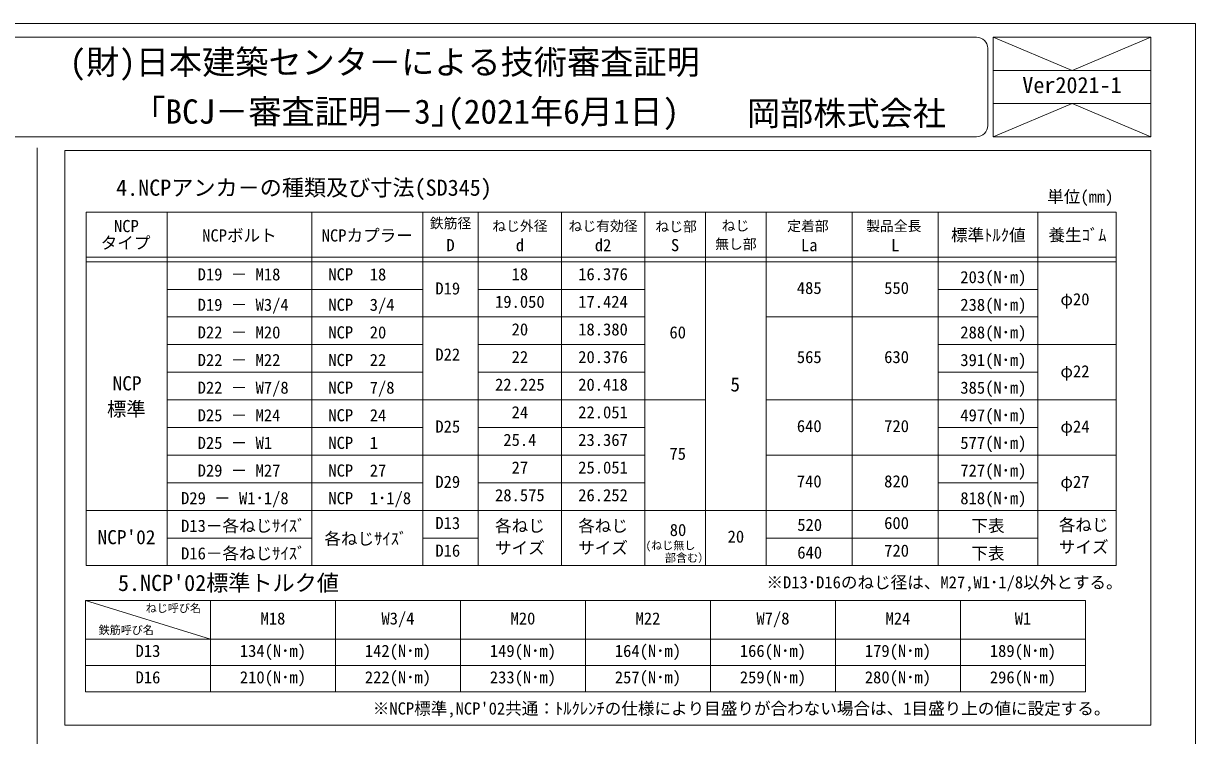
# Model space of a CAD drawing. Units: millimetres on the paper. Extents: x -269 to 150, y -163 to 142.
# Drawn here: x -61.9 to 150.1, y 12.7 to 141.5 of the extents above; entities that cross this region are included whole.
import ezdxf
from ezdxf.enums import TextEntityAlignment as Align

# ---------------------------------------------------------------- set-up
doc = ezdxf.new("R2010")
doc.units = ezdxf.units.MM
doc.layers.add('0-0_シート1', color=7, linetype='Continuous', lineweight=13)
doc.styles.add('ＭＳ ゴシック', font='')
doc.styles.get('ＭＳ ゴシック').set_extended_font_data('MS Gothic')

msp = doc.modelspace()

# ---------------------------------------------------------------- linework, layer by layer
at = {"layer": '0-0_シート1'}
for p, q in [((-226.376, 139.043), (110.524, 139.043)), ((113.524, 139.043), (142.061, 139.043)), ((113.524, 139.043), (127.792, 133.043)), ((142.061, 139.043), (127.792, 133.043)), ((142.061, 121.043), (142.061, 139.043)), ((112.524, 137.043), (112.524, 123.043)), ((113.524, 133.043), (142.061, 133.043)), ((113.524, 127.043), (142.061, 127.043)), ((127.792, 127.043), (113.524, 121.043)), ((127.792, 127.043), (142.061, 121.043)), ((-226.376, 121.043), (110.524, 121.043)), ((-59.375, 119.043), (-59.375, -137.727)), ((-54.376, 14.552), (-54.376, 118.543)), ((-54.376, 118.543), (142.061, 118.543)), ((142.061, 118.543), (142.061, 14.552)), ((-50.513, 107.415), (135.784, 107.415)), ((-50.513, 107.415), (-50.513, 43.415)), ((-35.86, 107.415), (-35.86, 43.415)), ((-9.73, 107.415), (-9.73, 43.415)), ((10.357, 107.415), (10.357, 43.415)), ((20.4, 107.415), (20.4, 43.415)), ((35.444, 107.415), (35.444, 43.415)), ((50.487, 107.415), (50.487, 43.415)), ((61.487, 107.415), (61.487, 43.415)), ((72.487, 107.415), (72.487, 43.415)), ((88.031, 107.415), (88.031, 43.415)), ((103.574, 107.415), (103.574, 43.415)), ((121.578, 107.415), (121.578, 43.415)), ((135.784, 107.415), (135.784, 43.415)), ((-50.513, 99.215), (135.784, 99.215)), ((-50.513, 98.415), (135.784, 98.415)), ((-35.86, 93.415), (10.357, 93.415)), ((20.4, 93.415), (50.487, 93.415)), ((103.574, 93.415), (121.578, 93.415)), ((-35.86, 88.415), (50.487, 88.415)), ((72.487, 88.415), (121.578, 88.415)), ((-35.86, 83.415), (10.357, 83.415)), ((20.4, 83.415), (50.487, 83.415)), ((103.574, 83.415), (135.784, 83.415)), ((-35.86, 78.415), (10.357, 78.415)), ((20.4, 78.415), (50.487, 78.415)), ((103.574, 78.415), (121.578, 78.415)), ((-35.86, 73.415), (61.487, 73.415)), ((72.487, 73.415), (135.784, 73.415)), ((-35.86, 68.415), (10.357, 68.415)), ((20.4, 68.415), (50.487, 68.415)), ((103.574, 68.415), (121.578, 68.415)), ((-35.86, 63.415), (50.487, 63.415)), ((72.487, 63.415), (135.784, 63.415)), ((-35.86, 58.415), (10.357, 58.415)), ((20.4, 58.415), (50.487, 58.415)), ((103.574, 58.415), (121.578, 58.415)), ((-50.513, 53.415), (135.784, 53.415)), ((-35.86, 48.415), (-9.73, 48.415)), ((10.357, 48.415), (20.4, 48.415)), ((72.487, 48.415), (121.578, 48.415)), ((-50.513, 43.415), (135.784, 43.415)), ((-50.65, 37.078), (130.219, 37.078)), ((-50.65, 37.078), (-28.042, 30.122)), ((-50.65, 37.078), (-50.65, 20.556)), ((-28.042, 37.078), (-28.042, 20.556)), ((-5.433, 37.078), (-5.433, 20.556)), ((17.176, 37.078), (17.176, 20.556)), ((39.784, 37.078), (39.784, 20.556)), ((62.393, 37.078), (62.393, 20.556)), ((85.002, 37.078), (85.002, 20.556)), ((107.61, 37.078), (107.61, 20.556)), ((130.219, 37.078), (130.219, 20.556)), ((-50.65, 30.122), (130.219, 30.122)), ((-50.65, 25.339), (130.219, 25.339)), ((-50.65, 20.556), (130.219, 20.556)), ((142.061, 14.552), (-54.376, 14.552))]:
    msp.add_line(p, q, dxfattribs=at)
msp.add_lwpolyline([(150.125, 141.543), (150.125, -163.457), (-268.876, -163.457), (-268.876, 141.543)], close=True, dxfattribs=at)
msp.add_lwpolyline([(113.524, 139.043), (113.524, 121.043), (142.061, 121.043)], dxfattribs=at)
for centre, start, end in [((110.524, 137.043), 0, 89.99998), ((110.524, 123.043), 269.99998, 0)]:
    msp.add_arc(centre, 2, start, end, dxfattribs=at)

# ---------------------------------------------------------------- texts
at = {"layer": '0-0_シート1', "style": 'ＭＳ ゴシック'}
for s, height, p in [('(財)日本建築センタ－による技術審査証明', 4.399, (-53.549, 131.027)), ('Ver2021-1', 2.933, (118.792, 128.043)), ('｢BCJ－審査証明－3｣(2021年6月1日)', 4.399, (-39.174, 122.077)), ('岡部株式会社', 4.399, (68.976, 121.749)), ('4.NCPアンカ－の種類及び寸法(SD345)', 2.933, (-45.115, 109.472)), ('単位(mm)', 2.199, (123.295, 108.429)), ('NCP', 2.199, (-45.495, 103.112)), ('鉄筋径', 1.833, (11.629, 103.915)), ('ねじ外径', 1.833, (22.922, 103.415)), ('ねじ有効径', 1.833, (36.716, 103.415)), ('ねじ', 1.833, (64.416, 103.488)), ('定着部', 1.833, (76.259, 103.415)), ('製品全長', 1.833, (90.553, 103.415)), ('NCPボルト', 2.199, (-29.545, 101.415)), ('NCPカプラー', 2.199, (-7.936, 101.415)), ('ねじ部', 1.833, (52.419, 103.335)), ('標準ﾄﾙｸ値', 2.199, (105.888, 101.483)), ('養生ｺﾞﾑ', 2.199, (123.525, 101.493)), ('タイプ', 2.199, (-47.899, 100.069)), ('D', 2.199, (14.629, 99.665)), ('d', 2.199, (27.172, 99.665)), ('d2', 2.199, (41.466, 99.665)), ('S', 2.199, (55.237, 99.665)), ('無し部', 1.833, (63.236, 100.158)), ('La', 2.199, (78.759, 99.665)), ('L', 2.199, (95.053, 99.665)), (' \u3000D19 － M18', 2.199, (-34.86, 94.372)), ('NCP\u300018', 2.199, (-6.73, 94.372)), ('18', 2.199, (26.422, 94.415)), ('16.376', 2.199, (38.466, 94.415)), ('203(N･m)', 2.199, (107.576, 93.872)), ('D19', 2.199, (12.629, 91.828)), ('485', 2.199, (78.009, 91.915)), ('550', 2.199, (93.803, 91.915)), (' \u3000D19 － W3/4', 2.199, (-34.86, 88.872)), ('NCP\u30003/4', 2.199, (-6.73, 88.872)), ('19.050', 2.199, (23.422, 89.415)), ('17.424', 2.199, (38.466, 89.415)), ('238(N･m)', 2.199, (107.576, 88.872)), ('φ20', 2.199, (125.681, 89.872)), ('20', 2.199, (26.422, 84.415)), ('18.380', 2.199, (38.466, 84.415)), ('288(N･m)', 2.199, (107.576, 83.872)), (' \u3000D22 － M20', 2.199, (-34.86, 83.872)), ('NCP\u300020', 2.199, (-6.73, 83.872)), ('60', 2.199, (54.966, 83.872)), ('D22', 2.199, (12.629, 79.872)), (' \u3000D22 － M22', 2.199, (-34.86, 78.872)), ('NCP\u300022', 2.199, (-6.73, 78.872)), ('22', 2.199, (26.422, 79.415)), ('20.376', 2.199, (38.466, 79.415)), ('565', 2.199, (78.009, 79.415)), ('630', 2.199, (93.803, 79.415)), ('391(N･m)', 2.199, (107.576, 78.872)), ('φ22', 2.199, (125.681, 76.828)), ('NCP', 2.566, (-45.747, 74.363)), (' \u3000D22 － W7/8', 2.199, (-34.86, 73.872)), ('NCP\u30007/8', 2.199, (-6.73, 73.872)), ('22.225', 2.199, (23.422, 74.415)), ('20.418', 2.199, (38.466, 74.415)), ('5', 2.566, (65.987, 74.165)), ('385(N･m)', 2.199, (107.576, 73.872)), ('標準', 2.566, (-46.77, 69.704)), ('24', 2.199, (26.422, 69.415)), ('22.051', 2.199, (38.466, 69.415)), (' \u3000D25 － M24', 2.199, (-34.86, 68.872)), ('NCP\u300024', 2.199, (-6.73, 68.872)), ('497(N･m)', 2.199, (107.576, 68.872)), ('D25', 2.199, (12.629, 66.828)), ('640', 2.199, (78.009, 66.915)), ('720', 2.199, (93.803, 66.915)), ('φ24', 2.199, (125.681, 66.828)), (' \u3000D25 － W1', 2.199, (-34.86, 63.872)), ('NCP\u30001', 2.199, (-6.73, 63.872)), ('25.4', 2.199, (24.922, 64.415)), ('23.367', 2.199, (38.466, 64.415)), ('577(N･m)', 2.199, (107.576, 63.872)), ('75', 2.199, (54.966, 61.915)), (' \u3000D29 － M27', 2.199, (-34.86, 58.872)), ('NCP\u300027', 2.199, (-6.73, 58.872)), ('27', 2.199, (26.422, 59.415)), ('25.051', 2.199, (38.466, 59.415)), ('727(N･m)', 2.199, (107.576, 58.872)), ('D29', 2.199, (12.629, 56.828)), ('740', 2.199, (78.009, 56.915)), ('820', 2.199, (93.803, 56.915)), ('φ27', 2.199, (125.681, 56.828)), ('28.575', 2.199, (23.422, 54.415)), ('26.252', 2.199, (38.466, 54.415)), (' \u3000D29 － W1･1/8', 2.199, (-37.86, 53.872)), ('NCP\u30001･1/8', 2.199, (-6.73, 53.872)), ('818(N･m)', 2.199, (107.576, 53.872)), (' \u3000D13－各ねじｻｲｽﾞ', 2.199, (-37.86, 48.872)), ('D13', 2.199, (12.629, 49.372)), ('各ねじ', 2.199, (23.422, 48.872)), ('各ねじ', 2.199, (38.466, 48.872)), ('80', 2.199, (55.02, 48.11)), ('520', 2.199, (78.089, 49.033)), ('600', 2.199, (93.803, 49.372)), ('下表', 2.199, (109.576, 48.872)), ('各ねじ', 2.199, (125.39, 49.035)), ("NCP'02", 2.566, (-48.473, 46.516)), ('各ねじｻｲｽﾞ', 2.199, (-7.449, 46.535)), ('20', 2.199, (65.487, 46.915)), (' \u3000D16－各ねじｻｲｽﾞ', 2.199, (-37.86, 43.872)), ('D16', 2.199, (12.629, 44.372)), ('サイズ', 2.199, (23.422, 44.872)), ('サイズ', 2.199, (38.466, 44.872)), ('(ねじ無し', 1.466, (50.662, 45.9)), ('640', 2.199, (78.089, 44.033)), ('720', 2.199, (93.803, 44.372)), ('下表', 2.199, (109.576, 43.872)), ('サイズ', 2.199, (125.39, 45.035)), ('部含む）', 1.466, (54.149, 43.639)), ("5.NCP'02標準トルク値", 2.933, (-44.781, 37.942)), ('※D13･D16のねじ径は、M27,W1･1/8以外とする。', 2.199, (72.503, 38.639)), ('ねじ呼び名', 1.466, (-39.759, 34.539)), ('M18', 2.199, (-18.987, 32.1)), ('W3/4', 2.199, (2.871, 32.1)), ('M20', 2.199, (26.23, 32.1)), ('M22', 2.199, (48.839, 32.1)), ('W7/8', 2.199, (70.697, 32.1)), ('M24', 2.199, (94.056, 32.1)), ('W1', 2.199, (117.415, 32.1)), ('鉄筋呼び名', 1.466, (-48.28, 30.57)), ('D13', 2.199, (-41.596, 26.23)), ('134(N･m)', 2.199, (-22.737, 26.23)), ('142(N･m)', 2.199, (-0.129, 26.23)), ('149(N･m)', 2.199, (22.48, 26.23)), ('164(N･m)', 2.199, (45.089, 26.23)), ('166(N･m)', 2.199, (67.697, 26.23)), ('179(N･m)', 2.199, (90.306, 26.23)), ('189(N･m)', 2.199, (112.915, 26.23)), ('D16', 2.199, (-41.596, 21.448)), ('210(N･m)', 2.199, (-22.737, 21.448)), ('222(N･m)', 2.199, (-0.129, 21.448)), ('233(N･m)', 2.199, (22.48, 21.448)), ('257(N･m)', 2.199, (45.089, 21.448)), ('259(N･m)', 2.199, (67.697, 21.448)), ('280(N･m)', 2.199, (90.306, 21.448)), ('296(N･m)', 2.199, (112.915, 21.448)), ("※NCP標準,NCP'02共通：ﾄﾙｸﾚﾝﾁの仕様により目盛りが合わない場合は、1目盛り上の値に設定する。\u3000", 2.199, (1.304, 15.807))]:
    msp.add_text(s, height=height, dxfattribs=at).set_placement(p, align=Align.BOTTOM_LEFT)

doc.saveas('drawing.dxf')
